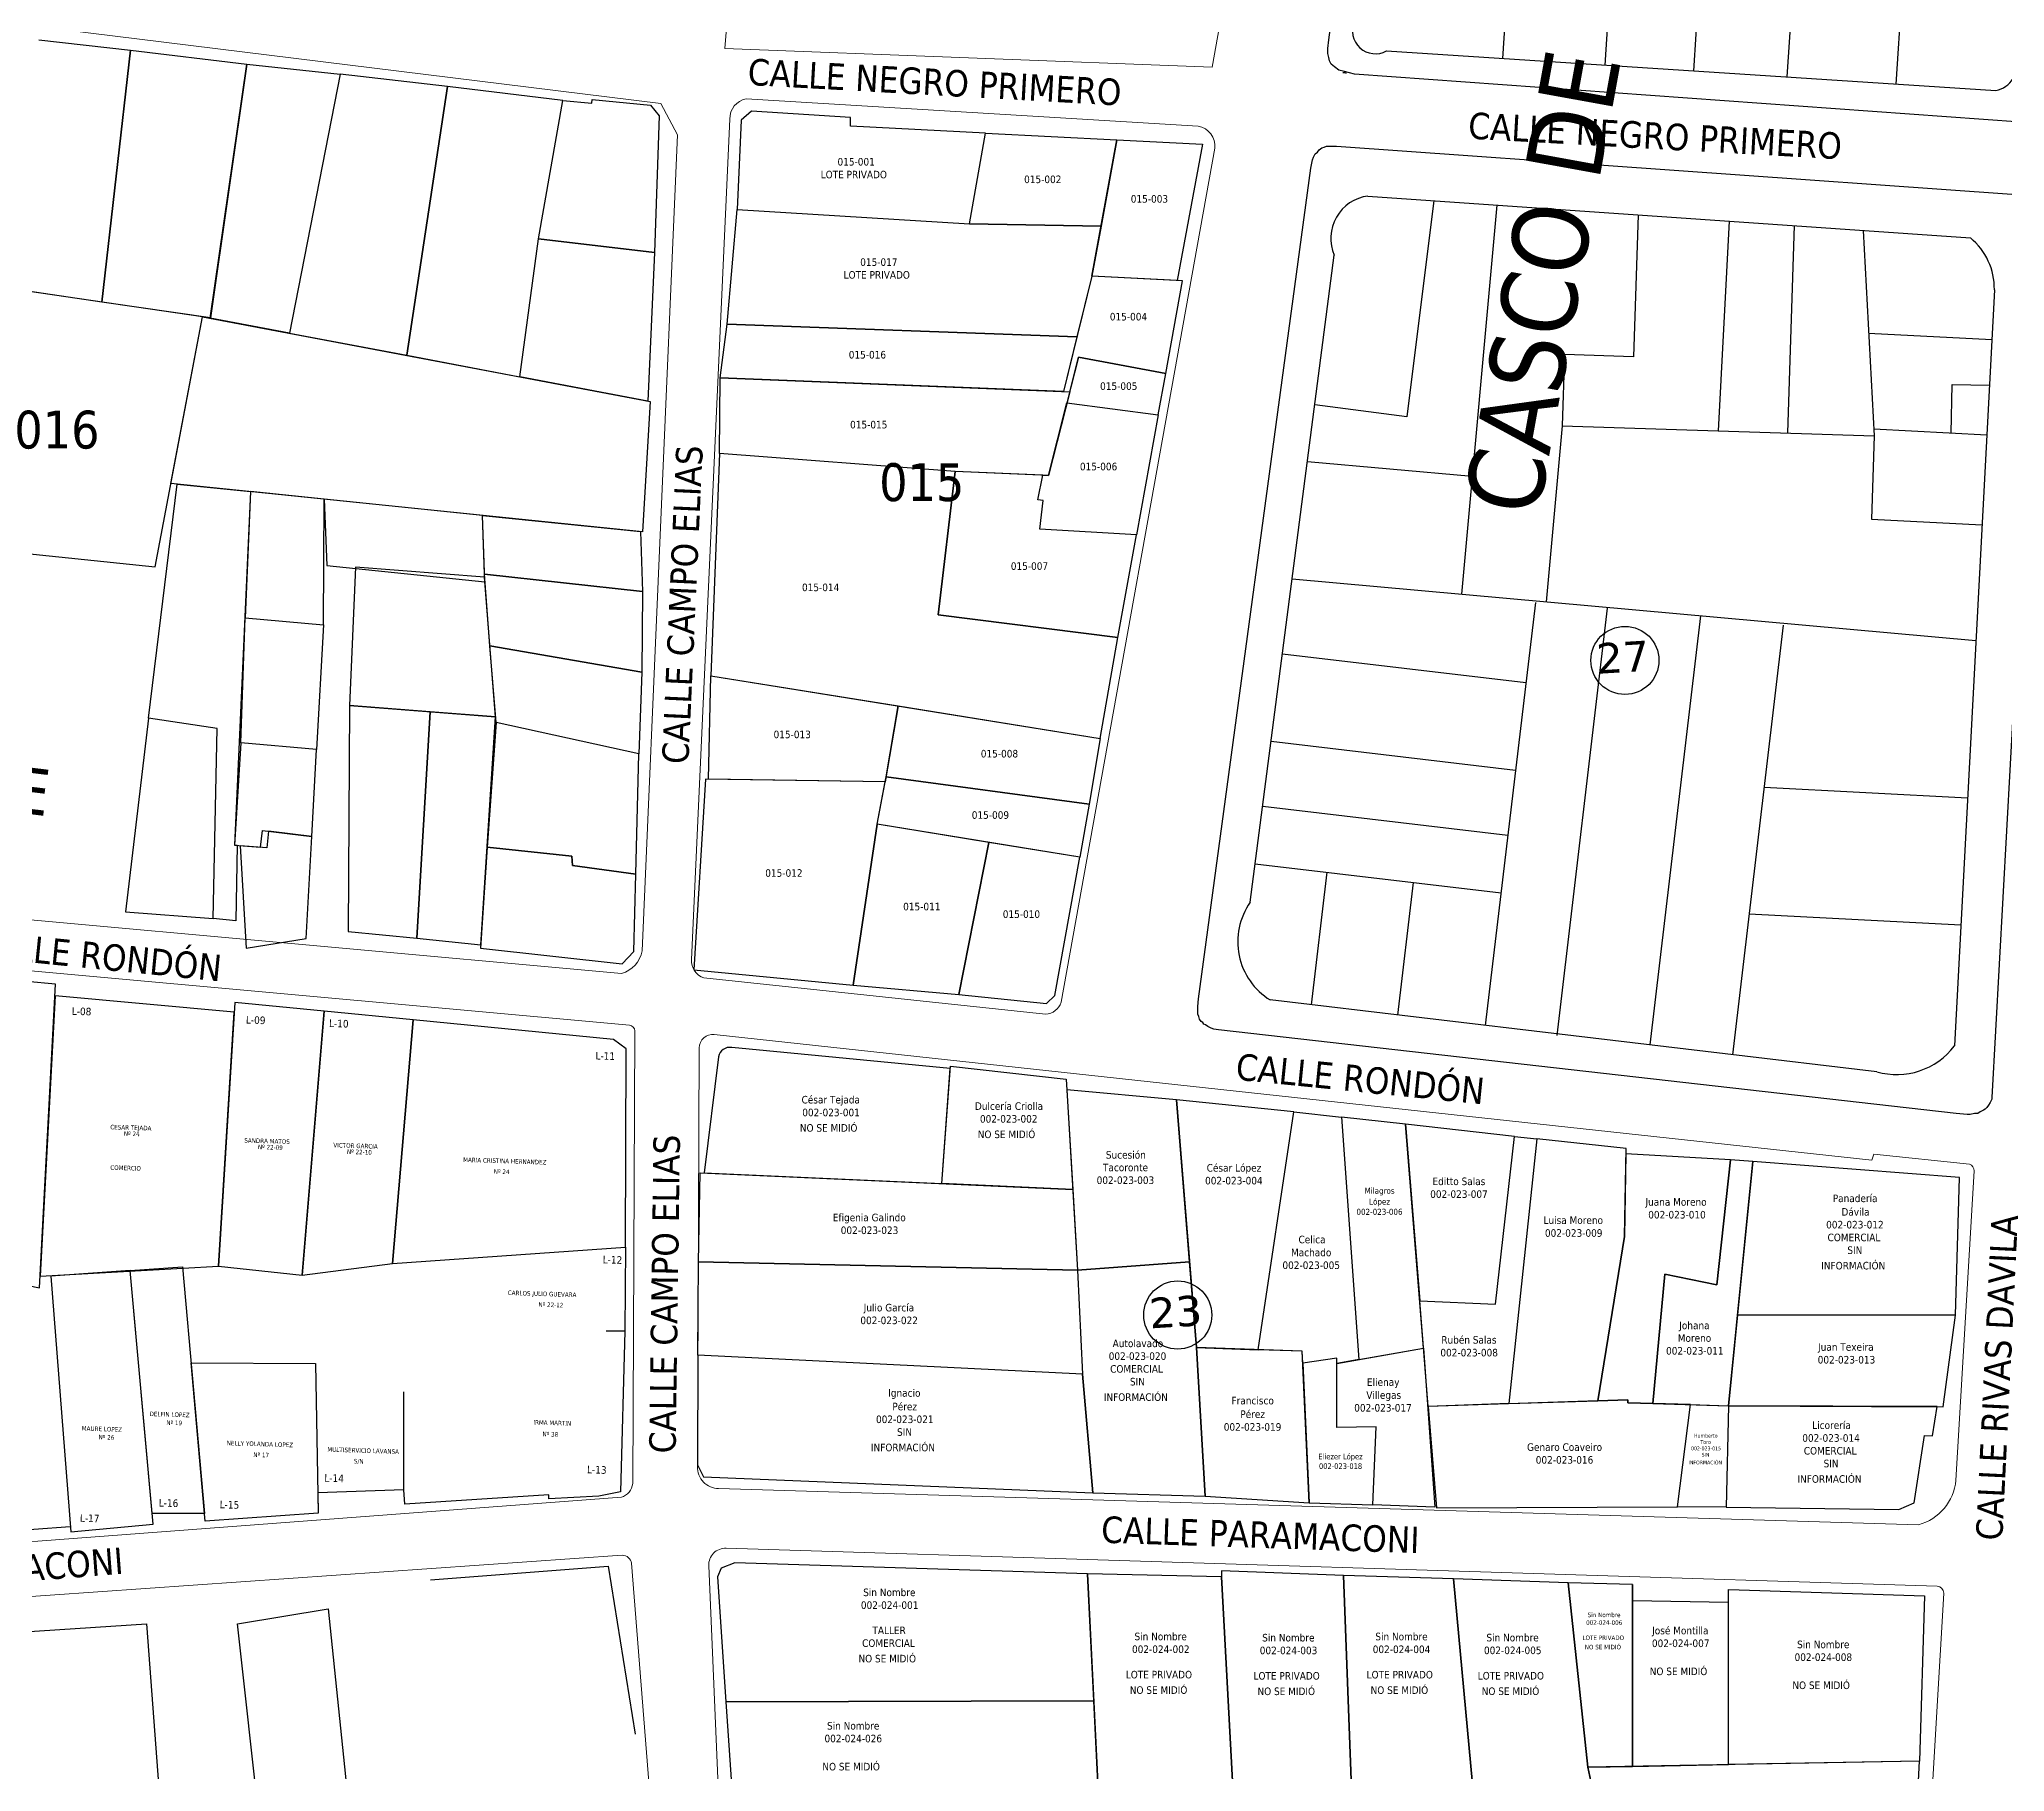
# Model space of a CAD drawing. Header units: metres. Extents: x 2 to 659295185, y -28 to 1124222152.
# Drawn here: x 658978.8 to 659238.5, y 1124353.5 to 1124582.4 of the extents above; entities that cross this region are included whole.
import ezdxf

# ---------------------------------------------------------------- set-up
doc = ezdxf.new("R2010")
doc.units = ezdxf.units.M
doc.header["$MEASUREMENT"] = 0
for name, color, linetype in [('CALLES', 1, 'CONTINUOUS'), ('MANZANA', 30, 'CONTINUOUS'), ('Numero de manzana', 6, 'CONTINUOUS'), ('PARCELA SL', 1, 'CONTINUOUS'), ('Parcelas', 140, 'CONTINUOUS'), ('POLIGONO', 1, 'CONTINUOUS')]:
    doc.layers.add(name, color=color, linetype=linetype)
doc.styles.add('ROMAN', font='verdana.ttf')
doc.styles.get("Standard").update_dxf_attribs({"font": 'tahoma.ttf'})

msp = doc.modelspace()

# ---------------------------------------------------------------- linework, layer by layer
at = {"layer": 'MANZANA', "lineweight": -2}
for p, q in [((659149.1982, 1124582.2845), (659156.8338, 1124637.6233)), ((659149.091, 1124581.1748), (659149.1982, 1124582.2845)), ((659149.091, 1124580.5149), (659149.091, 1124581.1748)), ((659149.2064, 1124579.965), (659149.091, 1124580.5149)), ((659149.3136, 1124579.5251), (659149.2064, 1124579.965)), ((659149.5363, 1124579.0752), (659149.3136, 1124579.5251)), ((659149.9733, 1124578.7452), (659149.5363, 1124579.0752)), ((659150.5258, 1124578.3053), (659149.9733, 1124578.7452)), ((659151.2926, 1124578.0954), (659150.5258, 1124578.3053)), ((659151.0782, 1124577.9754), (659151.2926, 1124577.9854)), ((659151.5153, 1124577.8754), (659151.0782, 1124577.9754)), ((659152.612, 1124577.7654), (659151.2926, 1124578.0954)), ((659151.2926, 1124577.9854), (659151.5153, 1124577.8754)), ((659240.6281, 1124571.4167), (659152.612, 1124577.7654)), ((659146.8564, 1124565.348), (659146.9636, 1124566.0178)), ((659146.9636, 1124566.0178), (659147.0708, 1124566.4578)), ((659147.0708, 1124566.4578), (659147.178, 1124566.7877)), ((659147.178, 1124566.7877), (659147.4006, 1124567.2376)), ((659147.4006, 1124567.2376), (659147.7304, 1124567.4575)), ((659147.7304, 1124567.4575), (659147.9448, 1124567.7875)), ((659147.9448, 1124567.7875), (659148.2747, 1124568.0174)), ((659148.2747, 1124568.0174), (659148.5962, 1124568.1274)), ((659148.5962, 1124568.1274), (659148.9261, 1124568.2374)), ((659148.9261, 1124568.2374), (659149.3631, 1124568.2374)), ((659149.3631, 1124568.2374), (659150.2454, 1124568.2474)), ((659150.2454, 1124568.2474), (659239.4655, 1124561.8987)), ((659132.0139, 1124455.5703), (659146.8564, 1124565.348)), ((659243.1019, 1124557.0497), (659236.8185, 1124442.543)), ((659131.9067, 1124454.5705), (659132.0139, 1124455.5703)), ((659131.9067, 1124454.1306), (659131.9067, 1124454.5705)), ((659131.9067, 1124453.8007), (659131.9067, 1124454.1306)), ((659131.9067, 1124453.5807), (659131.9067, 1124453.8007)), ((659132.0221, 1124453.2508), (659131.9067, 1124453.5807)), ((659132.1293, 1124452.9209), (659132.0221, 1124453.2508)), ((659132.3519, 1124452.5909), (659132.1293, 1124452.9209)), ((659132.5746, 1124452.4809), (659132.3519, 1124452.5909)), ((659132.6818, 1124452.251), (659132.5746, 1124452.4809)), ((659132.9044, 1124452.151), (659132.6818, 1124452.251)), ((659133.2342, 1124451.9311), (659132.9044, 1124452.151)), ((659133.6713, 1124451.7111), (659133.2342, 1124451.9311)), ((659134.0011, 1124451.6011), (659133.6713, 1124451.7111)), ((659134.6608, 1124451.4912), (659134.0011, 1124451.6011)), ((659232.1184, 1124440.4234), (659134.6608, 1124451.4912)), ((659236.1671, 1124441.2132), (659235.9527, 1124440.9933)), ((659236.3898, 1124441.5532), (659236.1671, 1124441.2132)), ((659236.6041, 1124441.8831), (659236.3898, 1124441.5532)), ((659236.8185, 1124442.323), (659236.6041, 1124441.8831)), ((659236.8185, 1124442.543), (659236.8185, 1124442.323)), ((659233.5449, 1124440.3234), (659232.1184, 1124440.4234)), ((659233.982, 1124440.3234), (659233.5449, 1124440.3234)), ((659234.5262, 1124440.4334), (659233.982, 1124440.3234)), ((659234.9715, 1124440.4334), (659234.5262, 1124440.4334)), ((659235.2931, 1124440.6634), (659234.9715, 1124440.4334)), ((659235.7301, 1124440.8833), (659235.2931, 1124440.6634)), ((659235.9527, 1124440.9933), (659235.7301, 1124440.8833)), ((659030.5371, 1124378.8226), (659054.0073, 1124380.6336)), ((659054.0073, 1124380.6336), (659057.565, 1124358.4166))]:
    msp.add_line(p, q, dxfattribs=at)
at = {"layer": 'MANZANA', "linetype": 'Continuous', "lineweight": 15}
msp.add_lwpolyline([(659075.501, 1124654.57), (659146.133, 1124647.686), (659133.81, 1124578.676), (659069.419, 1124581.157), (659075.501, 1124654.57)], dxfattribs=at)
for points in [[(658927.2284, 1124586.8755, -0.28617936), (658929.8975, 1124590.0965), (659060.9441, 1124573.8964), (659063.1476, 1124569.745), (659058.4831, 1124461.9178, -0.29082642), (659055.7547, 1124458.9376), (658974.267, 1124466.351), (658913.1992, 1124473.0647, -0.337282), (658911.2085, 1124475.5969), (658917.4144, 1124523.5024), (658936.1167, 1124522.6755), (658936.2646, 1124527.1074), (658917.8917, 1124527.1873), (658921.7176, 1124556.7207)], [(659066.0154, 1124449.103, -0.43883673), (659068.0113, 1124450.8873), (659220.9766, 1124434.2905), (659221.2494, 1124435.0515), (659233.8527, 1124433.7204, -0.38497739), (659234.4722, 1124432.8514), (659232.0754, 1124391.9602, -0.31486278), (659227.1261, 1124386.1038), (659068.5927, 1124390.8895, -0.42860858), (659065.8047, 1124393.774)]]:
    msp.add_lwpolyline(points, format="xyb", close=True, dxfattribs=at)
for points in [[(659113.8598, 1124455.1379, -0.32223835), (659111.7861, 1124453.5818), (659066.6482, 1124458.3491, -0.33850349), (659064.9914, 1124460.7926), (659070.0798, 1124571.8399, -0.37093307), (659072.2233, 1124574.4952), (659131.9639, 1124570.8877, -0.38724491), (659134.169, 1124568.002), (659113.8598, 1124455.1379)], [(658900.2717, 1124378.0201), (659055.7382, 1124389.7313, 0.29280857), (659057.2419, 1124391.5444), (659057.5212, 1124451.3484, 0.35422273), (659056.8274, 1124452.1117), (658912.6089, 1124465.2002, 0.30163594), (658909.9966, 1124463.1154), (658898.2647, 1124379.7305, 0.41161029), (658900.3932, 1124378.0293)], [(659055.8485, 1124382.0647), (658898.3381, 1124371.0551, 0.43042936), (658896.3056, 1124368.7797), (658898.1969, 1124348.5853), (658898.509, 1124345.0153), (658923.6449, 1124272.4919), (658939.4761, 1124278.122), (658950.9387, 1124280.2714), (658963.1935, 1124281.4237), (658970.1956, 1124281.8752), (658970.1956, 1124281.8752), (659061.2404, 1124285.2896, 0.40849393), (659064.4211, 1124288.1584), (659057.0739, 1124381.0042, 0.3695006), (659055.8485, 1124382.0647)], [(659126.8025, 1124286.5101), (659077.2978, 1124286.0125, -0.34710399), (659073.7363, 1124288.4381), (659069.165, 1124336.945), (659067.2927, 1124380.6762, -0.4423444), (659069.5888, 1124382.9989), (659229.6144, 1124377.9872, -0.38457843), (659230.4613, 1124377.0605), (659225.6463, 1124294.8977)]]:
    msp.add_lwpolyline(points, format="xyb", dxfattribs=at)
at = {"layer": 'Numero de manzana', "lineweight": -2}
for centre in [(659188.3426, 1124500.3045), (659129.2519, 1124413.8111)]:
    msp.add_circle(centre, 4.5001, dxfattribs=at)
at = {"layer": 'PARCELA SL', "color": 1, "linetype": 'Continuous', "ltscale": 50}
for p, q in [((659056.2629, 1124422.7673), (659056.2112, 1124411.6674)), ((659056.2112, 1124411.6674), (659053.7231, 1124411.6674)), ((659056.2112, 1124411.6674), (659055.6104, 1124390.4639)), ((659027.0118, 1124390.7202), (659027.0118, 1124403.678)), ((659046.1323, 1124390.0369), (659027.1103, 1124388.8328)), ((659046.1681, 1124389.5382), (659046.1323, 1124390.0369)), ((659052.7393, 1124389.8796), (659046.1681, 1124389.5382)), ((659055.6104, 1124390.4639), (659052.7393, 1124389.8796)), ((658966.9605, 1124384.6806), (658982.9153, 1124385.8829))]:
    msp.add_line(p, q, dxfattribs=at)
at = {"layer": 'PARCELA SL', "linetype": 'Continuous', "ltscale": 50}
for p, q in [((659189.3407, 1124378.2048), (659189.3407, 1124354.157)), ((659069.5456, 1124362.7077), (659118.1557, 1124362.8331))]:
    msp.add_line(p, q, dxfattribs=at)
msp.add_lwpolyline([(659098.0973, 1124431.1791), (659099.2032, 1124446.3692), (659070.337, 1124449.1518, 0.41310647), (659068.5722, 1124447.9159), (659066.6735, 1124432.5931)], format="xyb", close=True, dxfattribs=at)
at = {"layer": 'PARCELA SL', "linetype": 'Continuous', "ltscale": 30}
msp.add_lwpolyline([(659114.5305, 1124444.9651), (659115.3942, 1124430.4007), (659098.0973, 1124431.1791), (659099.225, 1124446.6684)], close=True, dxfattribs=at)
at = {"layer": 'PARCELA SL', "color": 1, "linetype": 'Continuous', "ltscale": 50}
msp.add_lwpolyline([(659027.1103, 1124388.8328), (659027.0118, 1124390.7202), (659015.6393, 1124390.3072), (659015.6897, 1124387.6376)], dxfattribs=at)
at = {"layer": 'PARCELA SL', "linetype": 'Continuous', "ltscale": 50}
for points in [[(659069.5456, 1124362.7077), (659118.1557, 1124362.8331), (659117.3282, 1124379.6102), (659070.7508, 1124381.0625), (659068.9394, 1124380.368), (659068.4311, 1124379.2041)], [(659119.5272, 1124335.0232), (659132.6204, 1124334.8145), (659137.4168, 1124335.0534), (659135.024, 1124379.2247), (659117.3282, 1124379.6102)], [(659135.0505, 1124379.9943), (659135.024, 1124379.2247), (659137.4168, 1124335.0534), (659148.0013, 1124335.5805), (659152.7988, 1124335.9121), (659151.1598, 1124379.4067)], [(659165.672, 1124378.9317), (659151.1598, 1124379.4067), (659152.7988, 1124335.9121), (659169.5702, 1124337.0827)], [(659180.8438, 1124378.435), (659165.672, 1124378.9317), (659169.5702, 1124337.0827), (659172.5737, 1124337.2934), (659187.0737, 1124337.281), (659183.4598, 1124354.0459)], [(659189.3407, 1124378.2048), (659180.8438, 1124378.435), (659183.4598, 1124354.0459), (659189.3407, 1124354.157)], [(659202.0391, 1124375.8217), (659189.3407, 1124376.0248), (659189.3407, 1124354.157), (659202.0391, 1124354.397)], [(659069.5456, 1124362.7077), (659070.4542, 1124349.2584), (659118.8252, 1124349.2584), (659118.1557, 1124362.8331)]]:
    msp.add_lwpolyline(points, close=True, dxfattribs=at)
msp.add_lwpolyline([(659202.0605, 1124377.5215), (659227.947, 1124376.6838), (659227.282, 1124354.8739), (659202.0391, 1124354.397), (659202.0391, 1124377.5215)], dxfattribs=at)
at = {"layer": 'Parcelas', "lineweight": -3}
for p, q in [((659175.9159, 1124637.4559), (659172.1488, 1124579.8538)), ((659189.4334, 1124636.2876), (659185.6848, 1124578.9686)), ((659201.1153, 1124635.2779), (659197.3827, 1124578.2036)), ((659213.4533, 1124634.2115), (659209.7376, 1124577.3956)), ((659227.8227, 1124632.9696), (659224.1268, 1124576.4565)), ((659156.8559, 1124580.854), (659237.3658, 1124575.5887)), ((659154.3879, 1124561.6572), (659233.995, 1124556.1282)), ((659163.0753, 1124561.0538), (659159.5045, 1124532.4991)), ((659171.4048, 1124560.4753), (659166.753, 1124509.0633)), ((659190.1031, 1124559.1767), (659189.4567, 1124540.423)), ((659202.1021, 1124558.3433), (659200.6484, 1124530.6538)), ((659210.6909, 1124557.7468), (659209.8086, 1124530.3587)), ((659219.8039, 1124557.1138), (659221.2591, 1124529.9898)), ((659138.8372, 1124468.3415), (659149.9229, 1124553.8337)), ((659237.1582, 1124549.2827), (659231.8879, 1124449.3848)), ((659220.5315, 1124543.5518), (659236.8105, 1124542.693)), ((659180.3404, 1124540.7167), (659180.0377, 1124531.3178)), ((659189.4567, 1124540.423), (659180.3404, 1124540.7167)), ((659231.4619, 1124530.3483), (659231.5611, 1124536.7445)), ((659231.5611, 1124536.7445), (659236.4927, 1124536.6679)), ((659159.5045, 1124532.4991), (659147.3606, 1124534.0738)), ((659180.0377, 1124531.3178), (659177.9326, 1124508.0518)), ((659180.0377, 1124531.3178), (659221.2591, 1124529.9898)), ((659221.2591, 1124529.9898), (659220.9044, 1124518.9817)), ((659221.2108, 1124530.8892), (659236.1462, 1124530.1012)), ((659146.3911, 1124526.5968), (659168.1612, 1124524.6271)), ((659220.9044, 1124518.9817), (659235.5189, 1124518.2107)), ((659144.38, 1124511.0876), (659234.7119, 1124502.9144)), ((659176.5062, 1124507.9716), (659169.8952, 1124452.0787)), ((659186.0155, 1124507.1981), (659179.3378, 1124450.7413)), ((659198.3368, 1124506.2056), (659191.6305, 1124449.5078)), ((659209.271, 1124504.9482), (659202.5583, 1124448.1955)), ((659143.095, 1124501.178), (659175.2528, 1124497.3743)), ((659141.5956, 1124489.6146), (659173.8833, 1124485.7956)), ((659206.7413, 1124483.5609), (659233.6161, 1124482.1431)), ((659140.4839, 1124481.041), (659172.8678, 1124477.2106)), ((659139.4988, 1124473.4442), (659171.9681, 1124469.6038)), ((659148.9504, 1124472.3263), (659146.8776, 1124454.8012)), ((659160.367, 1124470.976), (659158.2941, 1124453.4509)), ((659204.7628, 1124466.8334), (659232.7306, 1124465.3579)), ((659221.6075, 1124445.9621), (659141.4732, 1124455.4404))]:
    msp.add_line(p, q, dxfattribs=at)
at = {"layer": 'Parcelas', "lineweight": -2}
for p, q in [((658978.7844, 1124582.2874), (658990.8582, 1124580.928)), ((658990.8582, 1124580.928), (658987.0789, 1124547.6461)), ((658987.0789, 1124547.6461), (658990.8582, 1124580.928)), ((658990.8582, 1124580.928), (659006.2483, 1124579.0854)), ((659001.422, 1124545.5184), (659006.2483, 1124579.0854)), ((659006.2483, 1124579.0854), (659001.4263, 1124545.548)), ((659006.2483, 1124579.0854), (659018.5768, 1124577.7553)), ((659018.5768, 1124577.7553), (659011.8942, 1124543.5334)), ((659018.5768, 1124577.7553), (659011.8942, 1124543.5334)), ((659032.7466, 1124576.1538), (659018.5768, 1124577.7553)), ((659027.4005, 1124540.6541), (659032.7466, 1124576.1538)), ((659032.7466, 1124576.1538), (659027.4005, 1124540.6541)), ((659047.9841, 1124574.2995), (659032.7466, 1124576.1538)), ((659044.771, 1124555.986), (659047.9841, 1124574.2995)), ((659044.771, 1124555.986), (659047.9841, 1124574.2995)), ((659047.9841, 1124574.2995), (659051.847, 1124573.9349)), ((659051.847, 1124573.9349), (659051.8917, 1124574.4329)), ((659051.847, 1124573.9349), (659051.847, 1124573.9349)), ((659051.8917, 1124574.4329), (659059.6034, 1124573.6642)), ((659059.6034, 1124573.6642), (659060.7411, 1124572.2693)), ((659060.7411, 1124572.2693), (659060.1151, 1124554.1801)), ((659071.5784, 1124571.6888), (659071.0208, 1124559.902)), ((659072.921, 1124572.8878), (659071.5784, 1124571.6888)), ((659086.0347, 1124572.0582), (659072.921, 1124572.8878)), ((659086.0347, 1124570.9082), (659086.0347, 1124572.0582)), ((659103.8607, 1124569.9825), (659086.0347, 1124570.9082)), ((659101.7386, 1124557.9685), (659103.8607, 1124569.9825)), ((659101.7386, 1124557.9685), (659103.8607, 1124569.9825)), ((659103.8607, 1124569.9825), (659121.2273, 1124569.0807)), ((659117.8915, 1124551.0873), (659121.2273, 1124569.0807)), ((659121.2273, 1124569.0807), (659119.1165, 1124557.6947)), ((659121.2273, 1124569.0807), (659132.5121, 1124568.4947)), ((659132.5121, 1124568.4947), (659129.1962, 1124550.4976)), ((659069.7307, 1124544.7274), (659071.0208, 1124559.902)), ((659071.0208, 1124559.902), (659101.7386, 1124557.9685)), ((659071.0208, 1124559.902), (659101.7386, 1124557.9685)), ((659101.7386, 1124557.9685), (659119.1165, 1124557.6947)), ((659119.1165, 1124557.6947), (659101.7386, 1124557.9685)), ((659042.3366, 1124537.7629), (659044.771, 1124555.986)), ((659042.3366, 1124537.7629), (659044.771, 1124555.986)), ((659060.1151, 1124554.1801), (659044.771, 1124555.986)), ((659044.771, 1124555.986), (659060.1151, 1124554.1801)), ((659119.1165, 1124557.6947), (659117.8915, 1124551.0873)), ((659060.1151, 1124554.1801), (659059.2518, 1124534.5565)), ((659000.3775, 1124545.7014), (658962.53, 1124551.2359)), ((659117.8915, 1124551.0873), (659114.1466, 1124535.8339)), ((659117.8915, 1124551.0873), (659115.9206, 1124543.0593)), ((659129.8852, 1124550.4617), (659117.8915, 1124551.0873)), ((659129.1962, 1124550.4976), (659117.8915, 1124551.0873)), ((659127.6663, 1124538.2008), (659129.8852, 1124550.4617)), ((658987.0789, 1124547.6461), (658974.9281, 1124549.4229)), ((659001.4263, 1124545.548), (658987.0789, 1124547.6461)), ((658994.1333, 1124512.6503), (659000.3775, 1124545.7014)), ((658996.2191, 1124523.6907), (659000.3775, 1124545.7014)), ((659000.3775, 1124545.7014), (659059.527, 1124534.5044)), ((659011.8942, 1124543.5334), (659001.422, 1124545.5184)), ((659011.8942, 1124543.5334), (659027.4005, 1124540.6541)), ((659068.8032, 1124537.6479), (659069.7307, 1124544.7274)), ((659115.9206, 1124543.0593), (659069.7307, 1124544.7274)), ((659069.7307, 1124544.7274), (659115.9206, 1124543.0593)), ((659115.9206, 1124543.0593), (659114.1466, 1124535.8339)), ((659027.4005, 1124540.6541), (659042.3366, 1124537.7629)), ((659116.146, 1124540.355), (659114.6137, 1124534.337)), ((659114.9863, 1124535.8003), (659116.146, 1124540.355)), ((659116.146, 1124540.355), (659127.6663, 1124538.2008)), ((659127.6663, 1124538.2008), (659116.146, 1124540.355)), ((659059.2518, 1124534.5565), (659042.3366, 1124537.7629)), ((659068.7149, 1124527.6483), (659068.8032, 1124537.6479)), ((659114.1466, 1124535.8339), (659068.8032, 1124537.6479)), ((659068.8032, 1124537.6479), (659114.9863, 1124535.8003)), ((659126.6797, 1124532.7494), (659127.6663, 1124538.2008)), ((659114.9863, 1124535.8003), (659112.182, 1124524.7506)), ((659114.1466, 1124535.8339), (659114.9863, 1124535.8003)), ((659059.527, 1124534.5044), (659058.5416, 1124517.2926)), ((659112.182, 1124524.7506), (659114.6137, 1124534.337)), ((659114.6137, 1124534.337), (659126.6797, 1124532.7494)), ((659114.6137, 1124534.337), (659126.6797, 1124532.7494)), ((659126.6797, 1124532.7494), (659123.8143, 1124516.9166)), ((659068.7149, 1124527.6483), (659067.5703, 1124498.2706)), ((659099.843, 1124525.2541), (659068.7149, 1124527.6483)), ((659099.843, 1124525.2541), (659068.7149, 1124527.6483)), ((659097.6028, 1124506.3161), (659099.843, 1124525.2541)), ((659099.843, 1124525.2541), (659097.6028, 1124506.3161)), ((659112.182, 1124524.7506), (659099.843, 1124525.2541)), ((659111.4327, 1124524.7812), (659099.843, 1124525.2541)), ((659110.7473, 1124521.5224), (659111.4327, 1124524.7812)), ((659110.7473, 1124521.5224), (659111.4327, 1124524.7812)), ((659111.4327, 1124524.7812), (659112.182, 1124524.7506)), ((658993.2679, 1124492.6928), (658997.0519, 1124523.5764)), ((659058.5416, 1124517.2926), (658996.2191, 1124523.6907)), ((658997.0519, 1124523.5764), (659006.7339, 1124522.6113)), ((659006.7339, 1124522.6113), (659004.6066, 1124475.899)), ((659006.7339, 1124522.6113), (659006.0211, 1124505.9121)), ((659016.4826, 1124521.6105), (659006.7339, 1124522.6113)), ((659016.3798, 1124504.9862), (659016.4826, 1124521.6105)), ((659016.4826, 1124521.6105), (659016.8161, 1124512.832)), ((659037.3728, 1124519.4658), (659016.4826, 1124521.6105)), ((659037.7063, 1124510.6874), (659037.3728, 1124519.4658)), ((659037.64, 1124511.7172), (659037.3728, 1124519.4658)), ((659037.3728, 1124519.4658), (659058.263, 1124517.3212)), ((659111.4906, 1124521.4226), (659110.7473, 1124521.5224)), ((659111.4906, 1124521.4226), (659110.7473, 1124521.5224)), ((659111.0342, 1124517.63), (659111.4906, 1124521.4226)), ((659111.0342, 1124517.63), (659111.4906, 1124521.4226)), ((659058.263, 1124517.3212), (659058.512, 1124509.402)), ((659123.8143, 1124516.9166), (659111.0342, 1124517.63)), ((659123.8143, 1124516.9166), (659111.0342, 1124517.63)), ((659121.3567, 1124503.3372), (659123.8143, 1124516.9166)), ((658969.1072, 1124515.2421), (658994.1333, 1124512.6503)), ((659016.8161, 1124512.832), (659037.7063, 1124510.6874)), ((659020.6118, 1124512.645), (659019.8135, 1124494.3624)), ((659037.6585, 1124511.2966), (659020.6118, 1124512.645)), ((659058.512, 1124509.402), (659037.64, 1124511.7172)), ((659038.37, 1124502.2219), (659037.64, 1124511.7172)), ((659037.64, 1124511.7172), (659058.512, 1124509.402)), ((659039.1046, 1124492.8532), (659037.6585, 1124511.2966)), ((659058.512, 1124509.402), (659058.4515, 1124498.7422)), ((659121.3567, 1124503.3372), (659097.6028, 1124506.3161)), ((659097.6028, 1124506.3161), (659121.3567, 1124503.3372)), ((659005.475, 1124489.4212), (659006.0211, 1124505.9121)), ((659006.0211, 1124505.9121), (659016.3798, 1124504.9862)), ((659006.0211, 1124505.9121), (659016.3798, 1124504.9862)), ((659016.3798, 1124504.9862), (659015.4637, 1124488.5117)), ((659058.4515, 1124498.7422), (659038.37, 1124502.2219)), ((659039.1888, 1124492.0962), (659038.37, 1124502.2219)), ((659038.37, 1124502.2219), (659058.4515, 1124498.7422)), ((659119.0037, 1124489.9727), (659121.3567, 1124503.3372)), ((659058.4515, 1124498.7422), (659058.0382, 1124487.9501)), ((659067.2405, 1124484.5946), (659067.5703, 1124498.2706)), ((659067.5703, 1124498.2706), (659119.0037, 1124489.9727)), ((659067.5703, 1124498.2706), (659092.301, 1124494.2807)), ((659019.8135, 1124494.3624), (659019.6303, 1124464.463)), ((659019.8135, 1124494.3624), (659039.1046, 1124492.8532)), ((659030.4809, 1124493.5279), (659019.8135, 1124494.3624)), ((659028.7077, 1124463.5826), (659030.4809, 1124493.5279)), ((659030.4809, 1124493.5279), (659028.7077, 1124463.5826)), ((659039.1046, 1124492.8532), (659030.4809, 1124493.5279)), ((659092.301, 1124494.2807), (659090.608, 1124484.253)), ((659090.7369, 1124484.9269), (659092.301, 1124494.2807)), ((659092.301, 1124494.2807), (659119.0037, 1124489.9727)), ((658993.2679, 1124492.6928), (658990.2299, 1124467.0723)), ((659002.3139, 1124491.3174), (658993.2679, 1124492.6928)), ((659002.3139, 1124491.3174), (658993.2679, 1124492.6928)), ((659001.7965, 1124466.1927), (659002.3139, 1124491.3174)), ((659001.7965, 1124466.1927), (659002.3139, 1124491.3174)), ((659037.1633, 1124462.7156), (659039.1046, 1124492.8532)), ((659039.1888, 1124492.0962), (659038.014, 1124475.6477)), ((659039.1046, 1124492.8532), (659039.1046, 1124492.8532)), ((659058.0382, 1124487.9501), (659039.1888, 1124492.0962)), ((659058.0382, 1124487.9501), (659039.1888, 1124492.0962)), ((659005.475, 1124489.4212), (659004.6066, 1124475.899)), ((659015.4637, 1124488.5117), (659005.475, 1124489.4212)), ((659015.4637, 1124488.5117), (659005.475, 1124489.4212)), ((659014.8252, 1124477.0294), (659015.4637, 1124488.5117)), ((659057.6683, 1124472.0544), (659058.0382, 1124487.9501)), ((659119.0037, 1124489.9727), (659117.5545, 1124481.3132)), ((659066.8605, 1124484.6001), (659065.3169, 1124459.4326)), ((659090.608, 1124484.253), (659066.8605, 1124484.6001)), ((659090.608, 1124484.253), (659067.2405, 1124484.5946)), ((659089.5362, 1124478.6508), (659090.7369, 1124484.9269)), ((659089.5362, 1124478.6508), (659090.608, 1124484.253)), ((659117.5545, 1124481.3132), (659090.7369, 1124484.9269)), ((659090.7369, 1124484.9269), (659117.5545, 1124481.3132)), ((659117.5545, 1124481.3132), (659116.2956, 1124474.3053)), ((659008.0563, 1124475.6325), (659008.3013, 1124477.8189)), ((659008.3013, 1124477.8189), (659014.8252, 1124477.0294)), ((659009.1168, 1124477.7202), (659008.8944, 1124475.5314)), ((659014.8252, 1124477.0294), (659009.1168, 1124477.7202)), ((659086.3801, 1124457.414), (659089.5362, 1124478.6508)), ((659089.5362, 1124478.6508), (659086.3801, 1124457.414)), ((659104.2929, 1124476.2544), (659089.5362, 1124478.6508)), ((659116.2956, 1124474.3053), (659089.5362, 1124478.6508)), ((659004.6066, 1124475.899), (659004.9854, 1124475.8698)), ((659004.6066, 1124475.899), (659008.0563, 1124475.6325)), ((659004.9854, 1124475.8698), (659004.7825, 1124465.9031)), ((659005.3643, 1124475.7963), (659006.1754, 1124462.2907)), ((659008.8944, 1124475.5314), (659005.3643, 1124475.7963)), ((659014.0757, 1124463.5503), (659014.8252, 1124477.0294)), ((659038.014, 1124475.6477), (659037.1345, 1124462.2766)), ((659038.014, 1124475.6477), (659049.2001, 1124474.4509)), ((659049.2001, 1124474.4509), (659038.014, 1124475.6477)), ((659100.3222, 1124456.1427), (659104.2929, 1124476.2544)), ((659104.2929, 1124476.2544), (659100.3222, 1124456.1427)), ((659116.2956, 1124474.3053), (659104.2929, 1124476.2544)), ((659049.2001, 1124474.4509), (659049.2765, 1124473.2032)), ((659049.2765, 1124473.2032), (659049.2001, 1124474.4509)), ((659049.2765, 1124473.2032), (659057.6683, 1124472.0544)), ((659057.6683, 1124472.0544), (659049.2765, 1124473.2032)), ((659113.0159, 1124456.0476), (659116.2956, 1124474.3053)), ((659057.3868, 1124461.8283), (659057.6683, 1124472.0544)), ((658990.2299, 1124467.0723), (659001.7965, 1124466.1927)), ((659004.7825, 1124465.9031), (659001.7965, 1124466.1927)), ((659019.6303, 1124464.463), (659028.7077, 1124463.5826)), ((659006.1754, 1124462.2907), (659014.0757, 1124463.5503)), ((659028.7077, 1124463.5826), (659037.1633, 1124462.7156)), ((659037.1345, 1124462.2766), (659055.8222, 1124460.2252)), ((659055.8222, 1124460.2252), (659057.3868, 1124461.8283)), ((659065.3169, 1124459.4326), (659086.3801, 1124457.414)), ((658980.9612, 1124457.5347), (658973.0751, 1124458.2664)), ((658978.8706, 1124417.4191), (658980.9612, 1124457.5347)), ((659086.3801, 1124457.414), (659100.3222, 1124456.1427)), ((658980.9239, 1124455.9644), (658978.951, 1124418.9629)), ((659004.5959, 1124453.8082), (658980.9239, 1124455.9644)), ((659004.6769, 1124455.1057), (659002.5023, 1124420.2735)), ((659016.4497, 1124453.9444), (659004.6769, 1124455.1057)), ((659100.3222, 1124456.1427), (659111.9211, 1124454.9503)), ((659111.9211, 1124454.9503), (659113.0159, 1124456.0476)), ((659002.5023, 1124420.2735), (659004.5959, 1124453.8082)), ((659016.4497, 1124453.9444), (659013.5795, 1124419.0924)), ((659016.4497, 1124453.9444), (659013.5795, 1124419.0924)), ((659013.5795, 1124419.0924), (659016.4497, 1124453.9444)), ((659028.2233, 1124452.7906), (659016.4497, 1124453.9444)), ((659028.2233, 1124452.7906), (659016.4497, 1124453.9444)), ((659025.4849, 1124420.5968), (659028.2233, 1124452.7906)), ((659025.4849, 1124420.5968), (659028.2233, 1124452.7906)), ((659028.2233, 1124452.7906), (659025.4849, 1124420.5968)), ((659054.6766, 1124450.1982), (659028.2233, 1124452.7906)), ((659056.385, 1124448.977), (659054.6766, 1124450.1982)), ((659056.2629, 1124422.7673), (659056.385, 1124448.977)), ((659129.0741, 1124442.2575), (659114.6133, 1124443.5676)), ((659114.6133, 1124443.5676), (659116.0277, 1124419.7195)), ((659144.5923, 1124440.6613), (659129.0741, 1124442.2575)), ((659129.0741, 1124442.2575), (659131.7511, 1124409.5179)), ((659130.8246, 1124420.849), (659129.0741, 1124442.2575)), ((659139.8928, 1124409.2105), (659144.5923, 1124440.6613)), ((659139.8928, 1124409.2105), (659144.5923, 1124440.6613)), ((659144.5923, 1124440.6613), (659150.9029, 1124439.9558)), ((659159.3503, 1124439.0114), (659150.9029, 1124439.9558)), ((659150.9029, 1124439.9558), (659153.192, 1124407.9234)), ((659150.9029, 1124439.9558), (659153.192, 1124407.9234)), ((659173.7407, 1124437.4026), (659159.3503, 1124439.0114)), ((659159.3503, 1124439.0114), (659161.2339, 1124415.6974)), ((659161.7412, 1124409.4178), (659159.3503, 1124439.0114)), ((659171.2237, 1124415.2451), (659173.7407, 1124437.4026)), ((659171.2237, 1124415.2451), (659173.7407, 1124437.4026)), ((659176.7221, 1124437.0693), (659173.0054, 1124402.0962)), ((659176.7221, 1124437.0693), (659173.0054, 1124402.0962)), ((659173.7407, 1124437.4026), (659176.7221, 1124437.0693)), ((659188.486, 1124435.8208), (659176.7221, 1124437.0693)), ((659188.3057, 1124424.1722), (659188.486, 1124435.8208)), ((659188.4752, 1124435.1209), (659188.3057, 1124424.1722)), ((659202.2714, 1124434.3111), (659188.4752, 1124435.1209)), ((659200.4679, 1124417.8094), (659202.2714, 1124434.3111)), ((659202.2714, 1124434.3111), (659200.4679, 1124417.8094)), ((659202.0306, 1124401.8261), (659205.2629, 1124434.0846)), ((659205.2629, 1124434.0846), (659202.2714, 1124434.3111)), ((659205.2629, 1124434.0846), (659203.232, 1124413.8161)), ((659232.5634, 1124431.9999), (659205.2629, 1124434.0846)), ((659065.9097, 1124420.8193), (659066.144, 1124432.6169)), ((659066.144, 1124432.6169), (659115.3942, 1124430.4007)), ((659232.032, 1124413.7877), (659232.5634, 1124431.9999)), ((659115.3942, 1124430.4007), (659116.0277, 1124419.7195)), ((659188.3057, 1124424.1722), (659184.779, 1124402.4871)), ((659184.779, 1124402.4871), (659188.3057, 1124424.1722)), ((659013.5795, 1124419.0924), (659025.4849, 1124420.5968)), ((659013.5795, 1124419.0924), (659025.4849, 1124420.5968)), ((659025.4849, 1124420.5968), (659056.2629, 1124422.7673)), ((659065.8608, 1124408.5194), (659065.9097, 1124420.8193)), ((659065.9097, 1124420.8193), (659116.0277, 1124419.7195)), ((659116.0277, 1124419.7195), (659065.9097, 1124420.8193)), ((659130.8246, 1124420.849), (659116.0277, 1124419.7195)), ((659116.0277, 1124419.7195), (659130.8246, 1124420.849)), ((659131.7511, 1124409.5179), (659130.8246, 1124420.849)), ((658970.9253, 1124419.0452), (658978.8706, 1124417.4191)), ((658978.951, 1124418.9629), (659002.5023, 1124420.2735)), ((658990.8242, 1124419.7082), (658980.3407, 1124418.9629)), ((658980.3407, 1124418.9629), (658982.9712, 1124385.1651)), ((658990.8242, 1124419.7082), (658997.7389, 1124420.1687)), ((658993.7352, 1124387.5999), (658990.8242, 1124419.7082)), ((658993.8625, 1124386.1957), (658990.8242, 1124419.7082)), ((658997.7389, 1124420.1687), (659000.6652, 1124387.5999)), ((659002.5023, 1124420.2735), (659013.5795, 1124419.0924)), ((659116.0277, 1124419.7195), (659116.6691, 1124406.0145)), ((659116.0277, 1124419.7195), (659116.6691, 1124406.0145)), ((659192.035, 1124402.121), (659193.6071, 1124419.1988)), ((659193.6071, 1124419.1988), (659192.035, 1124402.121)), ((659193.6071, 1124419.1988), (659200.4679, 1124417.8094)), ((659200.4679, 1124417.8094), (659193.6071, 1124419.1988)), ((659162.3613, 1124401.7428), (659161.2339, 1124415.6974)), ((659161.2339, 1124415.6974), (659171.2237, 1124415.2451)), ((659161.2339, 1124415.6974), (659171.2237, 1124415.2451)), ((659203.232, 1124413.8161), (659202.0306, 1124401.8261)), ((659232.032, 1124413.7877), (659203.232, 1124413.8161)), ((659203.232, 1124413.8161), (659232.032, 1124413.7877)), ((659230.4103, 1124401.6959), (659232.032, 1124413.7877)), ((658998.879, 1124407.4798), (659015.3189, 1124407.4242)), ((659000.7583, 1124386.5641), (658998.879, 1124407.4798)), ((659015.3189, 1124407.4242), (659015.6897, 1124387.6376)), ((659065.8608, 1124408.5194), (659065.8056, 1124394.0195)), ((659116.6691, 1124406.0145), (659065.8608, 1124408.5194)), ((659116.6691, 1124406.0145), (659065.8608, 1124408.5194)), ((659132.8613, 1124389.8693), (659131.7511, 1124409.5179)), ((659145.7119, 1124409.0117), (659131.7511, 1124409.5179)), ((659131.7511, 1124409.5179), (659132.8613, 1124389.8693)), ((659131.7511, 1124409.5179), (659139.8928, 1124409.2105)), ((659145.7119, 1124409.0117), (659139.8928, 1124409.2105)), ((659145.7835, 1124407.4533), (659145.7119, 1124409.0117)), ((659146.6321, 1124388.9728), (659145.7119, 1124409.0117)), ((659150.285, 1124408.1154), (659145.7835, 1124407.4533)), ((659150.285, 1124408.1154), (659145.7835, 1124407.4533)), ((659150.285, 1124408.1154), (659145.7835, 1124407.4533)), ((659145.7835, 1124407.4533), (659146.6321, 1124388.9728)), ((659150.2857, 1124407.4154), (659150.285, 1124408.1154)), ((659150.2941, 1124398.9254), (659150.285, 1124408.1154)), ((659150.2857, 1124407.4154), (659161.7412, 1124409.4178)), ((659153.192, 1124407.9234), (659150.2857, 1124407.4154)), ((659150.2941, 1124398.9254), (659150.2857, 1124407.4154)), ((659153.192, 1124407.9234), (659161.7412, 1124409.4178)), ((659161.7412, 1124409.4178), (659163.2128, 1124388.4193)), ((659118.0281, 1124390.3196), (659116.6691, 1124406.0145)), ((659116.6691, 1124406.0145), (659118.0281, 1124390.3196)), ((659188.7268, 1124402.6182), (659162.3613, 1124401.7428)), ((659173.0054, 1124402.0962), (659184.779, 1124402.4871)), ((659184.779, 1124402.4871), (659188.7268, 1124402.6182)), ((659188.7268, 1124402.6182), (659188.7364, 1124402.2183)), ((659188.7364, 1124402.2183), (659188.7268, 1124402.6182)), ((659188.7364, 1124402.2183), (659192.035, 1124402.121)), ((659197.0228, 1124401.9739), (659188.7364, 1124402.2183)), ((659173.0054, 1124402.0962), (659162.3613, 1124401.7428)), ((659162.3613, 1124401.7428), (659163.4444, 1124388.3365)), ((659192.035, 1124402.121), (659202.0306, 1124401.8261)), ((659195.2841, 1124388.4855), (659197.0228, 1124401.9739)), ((659195.2841, 1124388.4855), (659197.0228, 1124401.9739)), ((659197.0228, 1124401.9739), (659202.0306, 1124401.8261)), ((659202.0306, 1124401.8261), (659201.7236, 1124388.4069)), ((659202.0306, 1124401.8261), (659201.7236, 1124388.4069)), ((659229.5781, 1124401.6998), (659202.0306, 1124401.8261)), ((659202.0306, 1124401.8261), (659230.4103, 1124401.6959)), ((659228.9815, 1124397.8573), (659229.5781, 1124401.6998)), ((659155.4624, 1124399.055), (659150.2941, 1124398.9254)), ((659155.4624, 1124399.055), (659150.2941, 1124398.9254)), ((659155.0381, 1124388.7137), (659155.4624, 1124399.055)), ((659155.0381, 1124388.7137), (659155.4624, 1124399.055)), ((659226.5512, 1124388.9996), (659227.9321, 1124397.893)), ((659227.9321, 1124397.893), (659228.9815, 1124397.8573)), ((659228.9815, 1124397.8573), (659228.9815, 1124397.8573)), ((659228.9815, 1124397.8573), (659228.9815, 1124397.8573)), ((659065.8056, 1124394.0195), (659066.6115, 1124392.4324)), ((659066.6115, 1124392.4324), (659118.0281, 1124390.3196)), ((659118.0281, 1124390.3196), (659118.0281, 1124390.3196)), ((659118.0281, 1124390.3196), (659132.8613, 1124389.8693)), ((659132.8613, 1124389.8693), (659146.6321, 1124388.9728)), ((659000.6652, 1124387.5999), (658993.7352, 1124387.5999)), ((659015.6897, 1124387.6376), (659000.7583, 1124386.5641)), ((659146.6321, 1124388.9728), (659155.0381, 1124388.7137)), ((659163.2128, 1124388.4193), (659155.0381, 1124388.7137)), ((659163.4444, 1124388.3365), (659195.2841, 1124388.4855)), ((659201.7236, 1124388.4069), (659195.2841, 1124388.4855)), ((659201.7236, 1124388.4069), (659201.7236, 1124388.4069)), ((659201.7236, 1124388.4069), (659224.5419, 1124388.1286)), ((659224.5419, 1124388.1286), (659226.5512, 1124388.9996)), ((658982.9712, 1124385.1651), (658993.8625, 1124386.1957)), ((659227.282, 1124354.8739), (659183.4598, 1124354.0459)), ((659183.4598, 1124354.0459), (659187.0737, 1124337.281)), ((659226.3737, 1124337.2473), (659227.282, 1124354.8739))]:
    msp.add_line(p, q, dxfattribs=at)
at = {"layer": 'Parcelas', "lineweight": -3}
msp.add_lwpolyline([(658962, 1124371), (658993, 1124373), (658995, 1124346), (659008, 1124346), (659005, 1124373), (659017, 1124375), (659020, 1124346), (659025, 1124347), (659027, 1124322), (658984, 1124319), (658961, 1124318), (658962, 1124371)], dxfattribs=at)
for centre, radius, start, end in [((659155.3574, 1124583.4779), 3.0217, 155.309091, 299.731), ((659236.5866, 1124579.0897), 3.5866, 282.54646, 13.002249), ((659155.1138, 1124556.057), 5.647, 97.384876, 203.186318), ((659228.4849, 1124549.4285), 8.6746, 359.037214, 50.564518), ((659146.2052, 1124463.1272), 9.0265, 144.712946, 238.383115), ((659224.2729, 1124455.1065), 9.5249, 253.749574, 323.079554)]:
    msp.add_arc(centre, radius, start, end, dxfattribs=at)
at = {"layer": 'POLIGONO', "lineweight": -3}
msp.add_lwpolyline([(658962, 1124371), (658993, 1124373), (658995, 1124346), (659008, 1124346), (659005, 1124373), (659017, 1124375), (659020, 1124346), (659025, 1124347), (659027, 1124322), (658984, 1124319), (658961, 1124318), (658962, 1124371)], dxfattribs=at)

# ---------------------------------------------------------------- texts
at = {"layer": 'CALLES', "color": 0}
for s, height, rotation, p in [('CALLE NEGRO PRIMERO', 3.5, 356.81723, (659072.3667, 1124576.352)), ('CALLE NEGRO PRIMERO', 3.5, 356.81723, (659167.5622, 1124569.2563)), ('CALLE CAMPO ELIAS', 3.5, 87.386855, (659064.5838, 1124486.5533)), ('OCUMARITO NORTE', 6.117209, 353.023491, (658908.5826, 1124488.4358)), ('CALLE RONDÓN', 3.5, 354.275343, (658969.9428, 1124461.1712)), ('CALLE RONDÓN', 3.5, 354.275343, (659136.8063, 1124444.9241)), ('CALLE CAMPO ELIAS', 3.5, 89.207622, (659062.9036, 1124395.5028)), ('CALLE RIVAS DAVILA', 3.5, 87.206558, (659238.1882, 1124383.9576)), ('CALLE PARAMACONI', 3.5, 358.086229, (659119.0935, 1124383.7394)), ('CALLE PARAMACONI', 3.5, 4.395279, (658948.0986, 1124376.4057))]:
    msp.add_text(s, height=height, rotation=rotation, dxfattribs=at).set_placement(p)
at = {"layer": 'MANZANA', "lineweight": -2}
msp.add_text('CASCO DE PALO NEGRO', height=10, rotation=79.705309, dxfattribs=at).set_placement((659176.8365, 1124519.0861))
at = {"layer": 'Numero de manzana', "lineweight": -2}
for s, p in [('016', (658975.5298, 1124528.3044)), ('015', (659089.8045, 1124521.3609))]:
    msp.add_text(s, height=5, dxfattribs=at).set_placement(p)
at = {"layer": 'Numero de manzana', "lineweight": -2, "style": 'ROMAN'}
for s, p in [('27', (659184.695, 1124498.5279)), ('23', (659125.6043, 1124412.0345))]:
    msp.add_text(s, height=4, rotation=3.491535, dxfattribs=at).set_placement(p)
at = {"layer": 'Parcelas', "lineweight": -2}
for s, height, p in [('015-001', 1, (659084.2973, 1124565.6898)), ('LOTE PRIVADO', 1, (659082.074, 1124564.0024)), ('015-002', 1, (659108.9547, 1124563.3701)), ('015-003', 1, (659123.0472, 1124560.7886)), ('015-017', 1, (659087.2962, 1124552.4338)), ('LOTE PRIVADO', 1, (659085.1038, 1124550.7463)), ('015-004', 1, (659120.2794, 1124545.2215)), ('015-016', 1, (659085.7835, 1124540.1915)), ('015-005', 1, (659118.9933, 1124536.0449)), ('015-015', 1, (659085.9593, 1124530.959)), ('015-006', 1, (659116.3293, 1124525.4218)), ('015-007', 1, (659107.1964, 1124512.2674)), ('015-014', 1, (659079.6038, 1124509.4529)), ('015-013', 1, (659075.8481, 1124490.0232)), ('015-008', 1, (659103.2322, 1124487.4788)), ('015-009', 1, (659102.0365, 1124479.3747)), ('015-012', 1, (659074.7497, 1124471.7138)), ('015-011', 1, (659092.9697, 1124467.2783)), ('015-010', 1, (659106.1344, 1124466.2798)), ('César Tejada', 1, (659079.5483, 1124441.7621)), ('002-023-001', 1, (659079.642, 1124440.0746)), ('Dulcería Criolla', 1, (659102.4542, 1124440.9149)), ('NO SE MIDIÓ', 1, (659079.3237, 1124438.0318)), ('002-023-002', 1, (659103.1197, 1124439.2274)), ('NO SE MIDIÓ', 1, (659102.8269, 1124437.1847)), ('Tacoronte', 1, (659119.3739, 1124432.8096)), ('Sucesión', 1, (659119.7561, 1124434.4763)), ('César López', 1, (659133.0788, 1124432.7542)), ('002-023-003', 1, (659118.5385, 1124431.1221)), ('002-023-004', 1, (659132.8673, 1124431.0668)), ('Editto Salas', 1, (659162.9137, 1124430.975)), ('Milagros', 0.8, (659153.9359, 1124429.8297)), ('López', 0.8, (659154.5363, 1124428.3959)), ('002-023-007', 1, (659162.6105, 1124429.2875)), ('Juana Moreno', 1, (659191.0527, 1124428.2511)), ('Panadería', 1, (659215.8046, 1124428.7283)), ('Efigenia Galindo', 1, (659083.6681, 1124426.1986)), ('002-023-023', 1, (659084.7241, 1124424.5111)), ('002-023-006', 0.8, (659152.8697, 1124427.046)), ('Luisa Moreno', 1, (659177.5825, 1124425.8353)), ('002-023-010', 1, (659191.4184, 1124426.5636)), ('002-023-012', 1, (659214.9288, 1124425.2485)), ('Dávila', 1, (659216.952, 1124426.936)), ('Celica', 1, (659145.2113, 1124423.2887)), ('002-023-009', 1, (659177.7719, 1124424.1478)), ('COMERCIAL', 1, (659215.1182, 1124423.561)), ('002-023-005', 1, (659143.0878, 1124419.8896)), ('Machado', 1, (659144.2204, 1124421.5771)), ('INFORMACIÓN', 1, (659214.2794, 1124419.8335)), ('SIN', 1, (659217.731, 1124421.8762)), ('Julio García', 1, (659087.7564, 1124414.2884)), ('002-023-022', 1, (659087.3162, 1124412.601)), ('Johana', 1, (659195.5177, 1124411.9345)), ('Autolavado', 1, (659120.654, 1124409.5657)), ('Rubén Salas', 1, (659164.0804, 1124410.0318)), ('Moreno', 1, (659195.3249, 1124410.2679)), ('Juan Texeira', 1, (659213.8592, 1124409.0876)), ('002-023-020', 1, (659120.1308, 1124407.8783)), ('002-023-008', 1, (659163.9565, 1124408.3423)), ('002-023-011', 1, (659193.7759, 1124408.5804)), ('002-023-013', 1, (659213.8132, 1124407.4001)), ('COMERCIAL', 1, (659120.3226, 1124406.1908)), ('SIN', 1, (659122.9354, 1124404.506)), ('Elienay', 1, (659154.2546, 1124404.4462)), ('Ignacio', 1, (659090.9952, 1124403.0135)), ('Pérez', 1, (659091.5425, 1124401.2212)), ('INFORMACIÓN', 1, (659119.4838, 1124402.4632)), ('Francisco', 1, (659136.3596, 1124402.0025)), ('Villegas', 1, (659154.1736, 1124402.7345)), ('002-023-021', 1, (659089.3857, 1124399.5337)), ('002-023-019', 1, (659135.3364, 1124398.5228)), ('Pérez', 1, (659137.5204, 1124400.2103)), ('002-023-017', 1, (659152.5709, 1124401.047)), ('Licorería', 1, (659213.0906, 1124398.7489)), ('INFORMACIÓN', 1, (659088.7107, 1124395.8062)), ('SIN', 1, (659092.1624, 1124397.8489)), ('Humberto', 0.5, (659197.4793, 1124397.6128)), ('Toro', 0.5, (659198.3159, 1124396.7795)), ('002-023-014', 1, (659211.7749, 1124397.0614)), ('Eliezer López', 0.75, (659147.8318, 1124394.7338)), ('Genaro Coaveiro', 1, (659175.4074, 1124395.8572)), ('002-023-016', 1, (659176.5585, 1124394.1697)), ('INFORMACIÓN', 0.5, (659196.7417, 1124394.072)), ('002-023-015', 0.5, (659197.0693, 1124395.9358)), ('SIN', 0.5, (659198.4675, 1124395.0934)), ('COMERCIAL', 1, (659211.9774, 1124395.3739)), ('SIN', 1, (659214.5903, 1124393.6891)), ('002-023-018', 0.75, (659147.9155, 1124393.4666)), ('INFORMACIÓN', 1, (659211.1386, 1124391.6464)), ('Sin Nombre', 1, (659087.6889, 1124376.665)), ('002-024-001', 1, (659087.3846, 1124374.9775)), ('Sin Nombre', 0.6, (659183.4158, 1124373.8865)), ('COMERCIAL', 1, (659087.5485, 1124369.9567)), ('TALLER', 1, (659088.9132, 1124371.6442)), ('Sin Nombre', 1, (659123.5399, 1124370.8398)), ('Sin Nombre', 1, (659140.4128, 1124370.6765)), ('Sin Nombre', 1, (659155.3621, 1124370.8288)), ('Sin Nombre', 1, (659170.0409, 1124370.6884)), ('LOTE PRIVADO', 0.6, (659182.725, 1124370.8615)), ('002-024-006', 0.6, (659183.2133, 1124372.874)), ('José Montilla', 1, (659191.9378, 1124371.624)), ('NO SE MIDIÓ', 1, (659087.0663, 1124367.9139)), ('002-024-002', 1, (659123.2101, 1124369.1523)), ('002-024-003', 1, (659140.0918, 1124368.9891)), ('002-024-004', 1, (659155.0192, 1124369.1413)), ('002-024-005', 1, (659169.7168, 1124369.001)), ('NO SE MIDIÓ', 0.6, (659183.0423, 1124369.6359)), ('002-024-007', 1, (659191.9092, 1124369.9365)), ('002-024-008', 1, (659210.7553, 1124368.0989)), ('Sin Nombre', 1, (659211.0904, 1124369.7884)), ('LOTE PRIVADO', 1, (659122.3884, 1124365.7982)), ('LOTE PRIVADO', 1, (659139.2613, 1124365.6349)), ('LOTE PRIVADO', 1, (659154.2106, 1124365.7872)), ('LOTE PRIVADO', 1, (659168.8894, 1124365.6468)), ('NO SE MIDIÓ', 1, (659191.6218, 1124366.2271)), ('NO SE MIDIÓ', 1, (659122.9173, 1124363.7554)), ('NO SE MIDIÓ', 1, (659139.7902, 1124363.5922)), ('NO SE MIDIÓ', 1, (659154.7395, 1124363.7444)), ('NO SE MIDIÓ', 1, (659169.4183, 1124363.604)), ('NO SE MIDIÓ', 1, (659210.4678, 1124364.3894)), ('002-024-026', 1, (659082.5759, 1124357.3498)), ('Sin Nombre', 1, (659082.9133, 1124359.0373)), ('NO SE MIDIÓ', 1, (659082.2908, 1124353.6404))]:
    msp.add_text(s, height=height, dxfattribs=at).set_placement(p)
for s, height, p in [('L-08', 1, (658983.1046, 1124453.4742)), ('L-09', 1, (659006.1163, 1124452.3229)), ('L-10', 1, (659017.0969, 1124451.8681)), ('L-11', 1, (659052.3048, 1124447.5826)), ('CESAR TEJADA', 0.6, (658988.199, 1124438.3564)), ('Nº 24', 0.6, (658989.9944, 1124437.4912)), ('SANDRA MATOS', 0.6, (659005.9095, 1124436.5968)), ('Nº 22-09', 0.6, (659007.705, 1124435.7315)), ('VICTOR GARCIA', 0.6, (659017.6718, 1124435.9652)), ('COMERCIO', 0.6, (658988.2006, 1124433.008)), ('Nº 22-10', 0.6, (659019.4673, 1124435.0999)), ('MARIA CRISTINA HERNANDEZ', 0.6, (659034.8219, 1124434.0345)), ('Nº 24', 0.6, (659038.8714, 1124432.4838)), ('L-12', 1, (659053.2597, 1124420.6438)), ('CARLOS JULIO GUEVARA', 0.6, (659040.7221, 1124416.459)), ('Nº 22-12', 0.6, (659044.7717, 1124414.9083)), ('DELFIN LOPEZ', 0.6, (658993.3877, 1124400.4583)), ('Nº 19', 0.6, (658995.6032, 1124399.307)), ('IRMA MARTIN', 0.6, (659044.0999, 1124399.3419)), ('MAURE LOPEZ', 0.6, (658984.4319, 1124398.5405)), ('Nº 26', 0.6, (658986.6474, 1124397.3893)), ('NELLY YOLANDA LOPEZ', 0.6, (659003.5832, 1124396.6087)), ('Nº 38', 0.6, (659045.3054, 1124397.7912)), ('Nº 17', 0.6, (659007.098, 1124395.058)), ('MULTISERVICIO LAVANSA', 0.6, (659016.8781, 1124395.7564)), ('S/N', 0.6, (659020.393, 1124394.2057)), ('L-14', 1, (659016.4812, 1124391.7931)), ('L-13', 1, (659051.1863, 1124392.9025)), ('L-16', 1, (658994.597, 1124388.5121)), ('L-15', 1, (659002.6499, 1124388.2838)), ('L-17', 1, (658984.1778, 1124386.4978))]:
    msp.add_text(s, height=height, rotation=358.192299, dxfattribs=at).set_placement(p)

doc.saveas('drawing.dxf')
